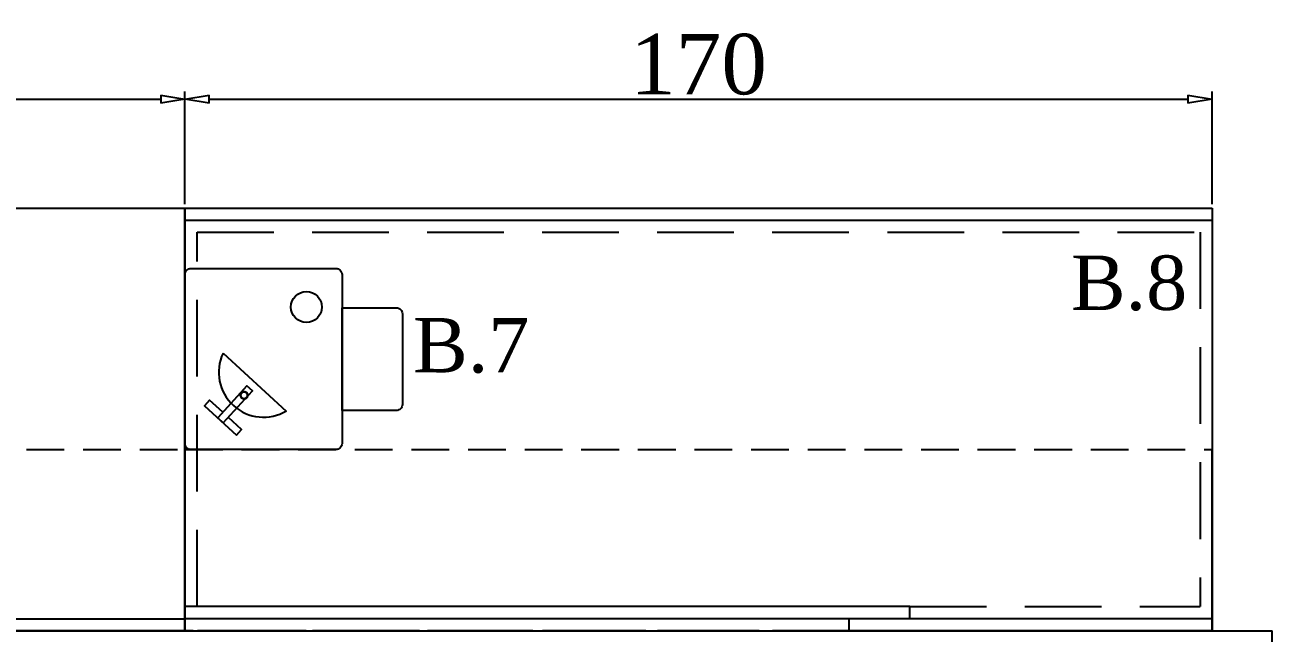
# Model space of a CAD drawing. Header units: millimetres. Extents: x -10501 to -7356, y 9378 to 11707.
# Drawn here: x -8569.5 to -8363, y 10860.9 to 10961.6 of the extents above; entities that cross this region are included whole.
import ezdxf

# ---------------------------------------------------------------- set-up
doc = ezdxf.new("R2010")
doc.units = ezdxf.units.MM
doc.header["$MEASUREMENT"] = 0
doc.linetypes.add('DASHED', pattern=[19.05, 12.7, -6.35])
doc.linetypes.add('HIDDEN', pattern=[0.375, 0.25, -0.125])
doc.layers.add('APO_3D_C10', color=10, linetype='Continuous')
doc.layers.add('GRC-Ekipman', color=4, linetype='Continuous', lineweight=25)
doc.styles.get("Standard").update_dxf_attribs({"font": 'times.ttf'})
doc.dimstyles.new('ISO-25', dxfattribs={"dimtxt": 10, "dimasz": 4, "dimexe": 1.25, "dimexo": 0.625, "dimtad": 1, "dimdec": 1, "dimtxsty": 'Standard', "dimblk": 'CLOSEDBLANK', "dimcen": 2.5, "dimclrd": 1, "dimclre": 1, "dimadec": 0, "dimazin": 0, "dimtfac": 1, "dimtdec": 1, "dimtmove": 0, "dimatfit": 3, "dimldrblk": 'CLOSEDBLANK', "dimfxl": 1.25, "dimarcsym": 0})

# ---------------------------------------------------------------- blocks, each defined once
blk = doc.blocks.new('CTezg.120-70')
for p, q in [((-120, -70), (-120, 0)), ((-120, 0), (0, 0)), ((0, 0), (0, -70)), ((0, -2), (-120, -2)), ((0, -70), (-120, -70))]:
    blk.add_line(p, q)
blk = doc.blocks.new('DCT.170-70')
for p, q in [((-170.08, 0), (0, 0)), ((-170.08, -70), (-170.08, 0)), ((0, 0), (0, -70)), ((-170.08, -2), (0, -2)), ((-50.08, -66), (-170.08, -66)), ((-50.08, -68), (-50.08, -66)), ((0, -68), (-170.08, -68)), ((-60.08, -70), (-60.08, -68)), ((0, -70), (-60.08, -70))]:
    blk.add_line(p, q)
at = {"linetype": 'DASHED'}
for p, q in [((-168.08, -4), (-2, -4)), ((-168.08, -66), (-168.08, -4)), ((-2, -4), (-2, -66)), ((-50.08, -66), (-2, -66)), ((-60.08, -70), (-170.08, -70))]:
    blk.add_line(p, q, dxfattribs=at)
blk = doc.blocks.new('RobotCoupe.CL50')
for points in [[(12, -30), (-12, -30, -0.414214), (-13, -29), (-13, -1, -0.414214), (-12, 0), (12, 0, -0.414214), (13, -1), (13, -29, -0.414214)], [(13, -6.49), (22, -6.49, -0.414214), (23, -7.49), (23, -22.51, -0.414214), (22, -23.51), (13, -23.51)]]:
    blk.add_lwpolyline(points, format="xyb", close=True)
at = {"color": 147}
for points in [[(-6.69, -14.03), (3.74, -23.62)], [(-6.74, -23.81), (-8.94, -21.81), (-9.78, -22.74), (-4.45, -27.58)], [(-4.45, -27.58), (-3.62, -26.65), (-5.81, -24.66)]]:
    blk.add_lwpolyline(points, dxfattribs=at)
blk.add_lwpolyline([(-7.58, -24.74), (-6.65, -25.58), (-1.81, -20.25), (-2.74, -19.42)], close=True, dxfattribs=at)
at = {"color": 147, "const_width": 0.385}
blk.add_lwpolyline([(-3.78, -21.09, 1), (-2.64, -20.9, 1)], format="xyb", close=True, dxfattribs=at)
at = {"color": 147}
blk.add_circle((7.11, -6.38), 2.56, dxfattribs=at)
blk.add_arc((-0.01, -17.22), 7.4, 154.4713, 300.9529, dxfattribs=at)
blk = doc.blocks.new('_ClosedBlank')
at = {"color": 0, "lineweight": -2}
for p, q in [((-1, 0.167), (0, 0)), ((-1, 0.167), (-1, -0.167)), ((0, 0), (-1, -0.167))]:
    blk.add_line(p, q, dxfattribs=at)
blk = doc.blocks.new('*D54')
at = {"color": 1, "linetype": 'Continuous', "lineweight": -2, "ltscale": 5, "transparency": 16777216}
for p, q in [((-8663.03, 10931.92), (-8663.03, 10950.59)), ((-8659.03, 10949.34), (-8547.03, 10949.34)), ((-8543.03, 10931.92), (-8543.03, 10950.59))]:
    blk.add_line(p, q, dxfattribs=at)
at = {"layer": 'DEFPOINTS', "color": 0, "ltscale": 5, "transparency": 16777216}
for p in [(-8543.03, 10949.34), (-8663.03, 10931.29), (-8543.03, 10931.29)]:
    blk.add_point(p, dxfattribs=at)
at = {"color": 1, "lineweight": -2, "ltscale": 5, "transparency": 16777216, "xscale": 4, "yscale": 4, "zscale": 4, "rotation": 180}
blk.add_blockref('_ClosedBlank', (-8663.03, 10949.34), dxfattribs=at)
at = {"color": 1, "lineweight": -2, "ltscale": 5, "transparency": 16777216, "xscale": 4, "yscale": 4, "zscale": 4}
blk.add_blockref('_ClosedBlank', (-8543.03, 10949.34), dxfattribs=at)
at = {"color": 0, "ltscale": 5, "transparency": 16777216, "insert": (-8603.03, 10955.05), "char_height": 10, "attachment_point": 5}
blk.add_mtext('120', dxfattribs=at)
blk = doc.blocks.new('*D55')
at = {"color": 1, "linetype": 'Continuous', "lineweight": -2, "ltscale": 5, "transparency": 16777216}
for p, q in [((-8543.03, 10931.92), (-8543.03, 10950.59)), ((-8539.03, 10949.34), (-8376.95, 10949.34)), ((-8372.95, 10931.92), (-8372.95, 10950.59))]:
    blk.add_line(p, q, dxfattribs=at)
at = {"layer": 'DEFPOINTS', "color": 0, "ltscale": 5, "transparency": 16777216}
for p in [(-8372.95, 10949.34), (-8543.03, 10931.29), (-8372.95, 10931.29)]:
    blk.add_point(p, dxfattribs=at)
at = {"color": 1, "lineweight": -2, "ltscale": 5, "transparency": 16777216, "xscale": 4, "yscale": 4, "zscale": 4, "rotation": 180}
blk.add_blockref('_ClosedBlank', (-8543.03, 10949.34), dxfattribs=at)
at = {"color": 1, "lineweight": -2, "ltscale": 5, "transparency": 16777216, "xscale": 4, "yscale": 4, "zscale": 4}
blk.add_blockref('_ClosedBlank', (-8372.95, 10949.34), dxfattribs=at)
at = {"color": 0, "ltscale": 5, "transparency": 16777216, "insert": (-8457.99, 10955.06), "char_height": 10, "attachment_point": 5}
blk.add_mtext('170', dxfattribs=at)

msp = doc.modelspace()

# ---------------------------------------------------------------- linework, layer by layer
at = {"color": 0, "ltscale": 5}
for p, q in [((-8372.95, 10861.29), (-8372.95, 10891.29)), ((-8953.03, 10861.29), (-8363.03, 10861.29)), ((-8363.03, 10846.29), (-8363.03, 10861.29))]:
    msp.add_line(p, q, dxfattribs=at)
at = {"layer": 'GRC-Ekipman', "linetype": 'HIDDEN', "ltscale": 25}
for points in [[(-8663.03, 10891.29), (-8543.03, 10891.29), (-8543.03, 10861.29), (-8663.03, 10861.29)], [(-8543.03, 10891.29), (-8372.95, 10891.29), (-8372.95, 10861.29), (-8543.03, 10861.29)]]:
    msp.add_lwpolyline(points, close=True, dxfattribs=at)

# ---------------------------------------------------------------- block references
at = {"layer": 'GRC-Ekipman', "rotation": 180}
msp.add_blockref('CTezg.120-70', (-8663.03, 10861.29), dxfattribs=at)
at = {"layer": 'GRC-Ekipman'}
for name, p in [('DCT.170-70', (-8372.95, 10931.29)), ('RobotCoupe.CL50', (-8530.03, 10921.29))]:
    msp.add_blockref(name, p, dxfattribs=at)

# ---------------------------------------------------------------- texts
at = {"layer": 'APO_3D_C10', "color": 1, "char_height": 9, "attachment_point": 1}
for s, insert in [('{\\C0;B.8}', (-8396.34, 10923.43)), ('{\\C0;B.7}', (-8505.26, 10913.09))]:
    msp.add_mtext_dynamic_manual_height_columns(s, width=53.2196, gutter_width=75, heights=[0], dxfattribs=dict(at, insert=insert))

# ---------------------------------------------------------------- dimensions: what is measured, and where the dimension line sits
at = {"color": 0, "ltscale": 5}
dim = msp.add_linear_dim(base=(-8543.03, 10949.34), p1=(-8663.03, 10931.29), p2=(-8543.03, 10931.29), dimstyle='ISO-25', dxfattribs=at)
dim.commit()
dim.dimension.update_dxf_attribs({"geometry": '*D54', "text_midpoint": (-8603.03, 10955.05)})
dim = msp.add_linear_dim(base=(-8372.95, 10949.34), p1=(-8543.03, 10931.29), p2=(-8372.95, 10931.29), text='170', dimstyle='ISO-25', dxfattribs=at)
dim.commit()
dim.dimension.update_dxf_attribs({"geometry": '*D55', "text_midpoint": (-8457.99, 10955.06)})

doc.saveas('drawing.dxf')
